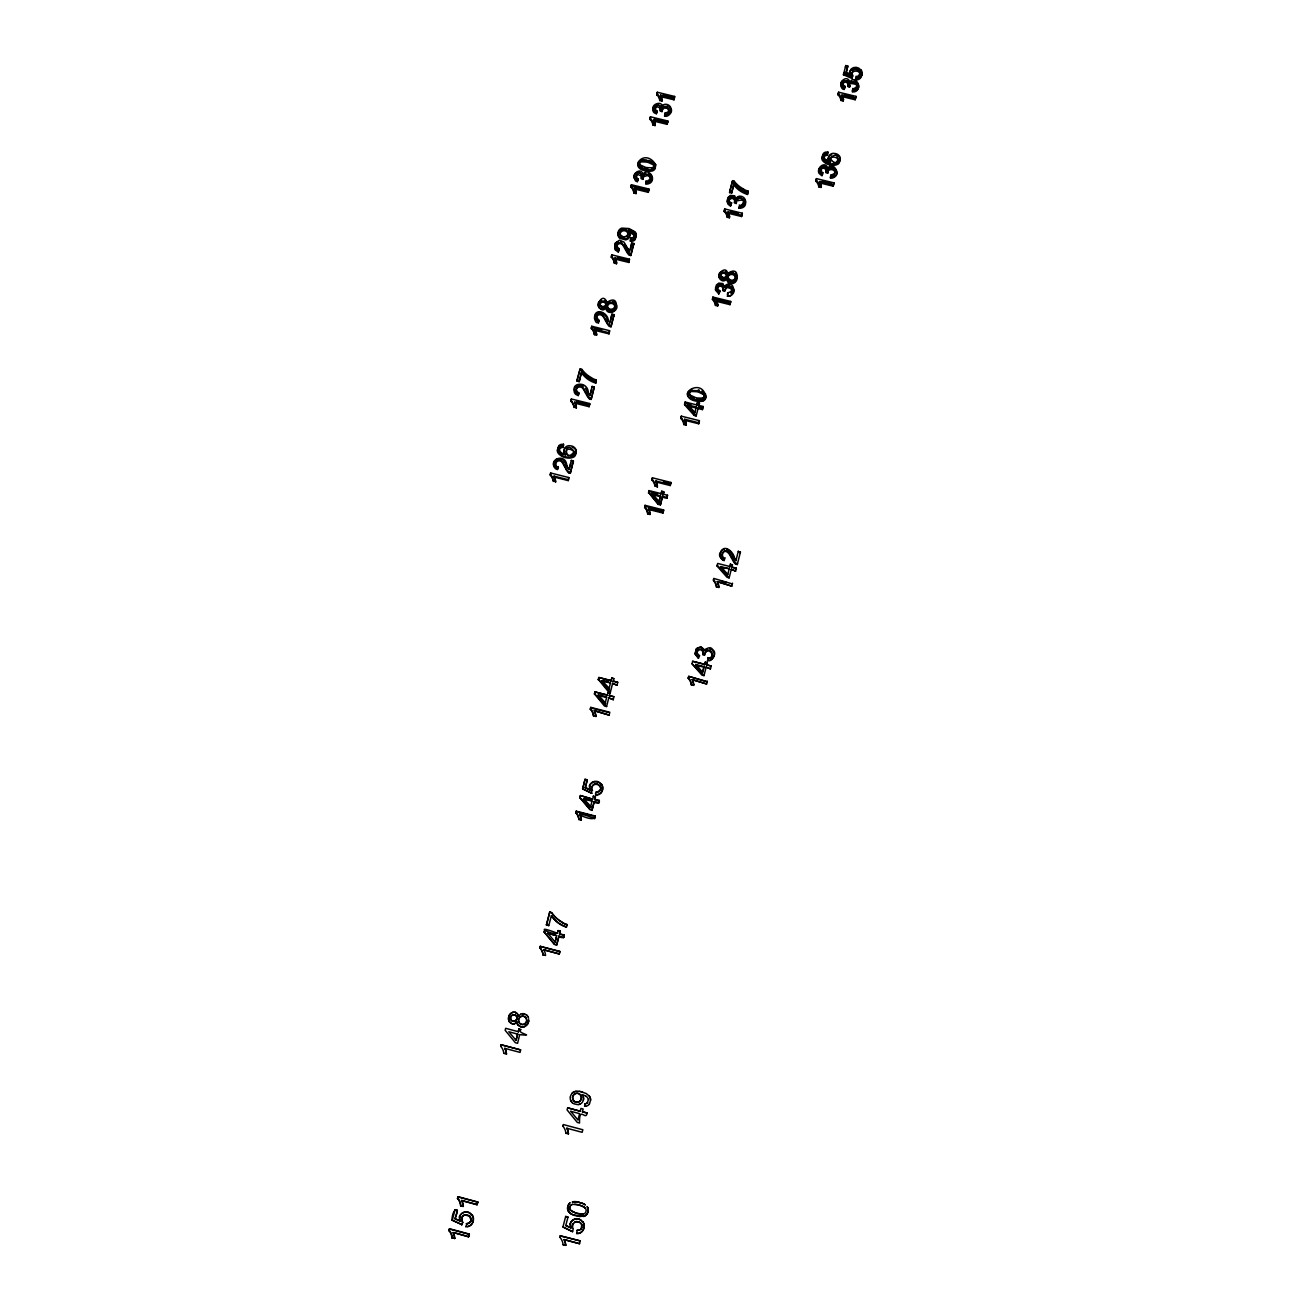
<?xml version="1.0" encoding="UTF-8"?>
<svg xmlns="http://www.w3.org/2000/svg" width="1311" height="1311" viewBox="0 0 1311 1311"><rect width="100%" height="100%" fill="white"/><g stroke="black" fill="none" stroke-linecap="round" stroke-linejoin="round"><path stroke-width="1.5" d="M610.598 320.195L611.958 314.132L614.056 314.656L610.992 326.816A4.015 3.769 1 0 1 609.615 326.259M724.59 291.353L724.77 290.157L722.918 289.469L722.754 290.649L724.59 291.353L725.688 287.191L729.391 286.322L732.046 289.043L730.932 293.271M724.77 290.157L727.261 287.42L731.063 288.666L731.735 291.288L727.654 292.976L728.179 294.172M617.088 685.227L612.581 683.441L617.088 685.227L617.71 682.31L613.187 681.163L617.71 682.31M608.746 697.878L613.269 699.632L608.746 697.878L606.6 706.547L604.469 706.006L594.473 693.765L594.965 691.913L607.222 695.043L594.965 691.913M628.87 262.446L628.887 261.217L615.088 257.825L615.088 259.07L628.87 262.446L629.46 259.201L611.745 254.858L611.385 257.382L611.745 254.858M704.564 655.205C706.449 644.143 718.412 657.532 707.842 658.401C711.512 659.154 713.79 654.32 711.496 651.698C706.301 646.143 705.105 656.123 702.647 654.582L704.712 654.664M613.843 678.656L611.729 678.115L613.843 678.656L613.187 681.786M613.876 696.747L609.353 695.584L613.876 696.747L613.269 699.632M616.58 262.511L616.563 263.74L614.482 263.216L614.482 261.987L616.58 262.511A13.897 12.963 0.7 0 0 615.088 257.825M628.149 249.139L623.889 242.06L619.513 240.192L615.121 243.158L615.088 249.745L618.317 252.073L619.136 248.811L616.35 245.78L617.858 242.814L620.709 242.502L623.331 244.747A35.544 33.152 0.2 0 1 625.429 248.516M588.164 1210.299L588.18 1209.332M618.317 252.073L619.136 248.811M643.16 177.935C643.586 169.693 655.369 177.395 648.617 181.754C642.636 182.278 650.059 180.852 650.272 178.132C648.404 172.626 643.521 178.034 641.341 177.362L641.292 178.706L643.111 179.378L643.16 178.05L643.111 179.378M628.706 230.572L628.69 231.85M629.493 252.236L631.755 242.961L633.819 243.469L630.788 255.53A3.982 3.704 2.1 0 1 629.427 254.989M631.394 184.753L631.001 187.358L631.394 184.753L648.929 189.03L648.322 192.34L634.671 188.997L634.704 187.67L648.388 191.013L648.322 192.34M632.41 231.031L635.212 233.227A5.588 5.195 2 0 1 636.261 236.422L635.016 239.766A4.457 4.146 2.1 0 1 632.836 241.126L630.411 241.273L630.788 238.045L633.459 237.406L634.163 235.243L629.149 231.949M630.788 255.53L633.819 243.469M630.411 241.273L630.788 238.045M630.378 249.024L631.755 242.961M637.769 172.397C630.05 173.216 637.375 187.588 637.621 178.378C632.754 176.133 639.162 169.955 641.374 174.609A4.638 4.277 2.3 0 1 641.456 177.051M637.359 181.918L638.326 178.706M528.694 1019.761L528.694 1021.236M642.931 175.461C642.488 164.58 627.15 176.624 637.392 180.59M642.98 174.117C648.076 167.267 656.565 178.329 650.289 182.999C645.225 185.72 645.356 182.721 650.338 181.655C653.583 179.41 651.977 174.33 648.339 173.593M650.436 116.777L650.027 119.448L650.436 116.777L667.823 121.005L667.217 124.348L653.665 121.071L653.73 119.662L667.283 122.939L667.217 124.348M461.783 1218.951L462.603 1222.54L461.783 1219.836M508.422 1018.254L508.865 1020.564M655.139 125.577L655.205 124.168L653.157 123.676L653.091 125.086L655.139 125.577A13.634 12.487 2.5 0 0 653.665 121.071M653.501 107.355C650.272 114.368 661.055 115.761 654.959 108.698C653.91 105.47 659.089 103.766 660.302 106.814M657.303 92.262L656.893 94.949L657.303 92.262L674.657 96.457L674.018 99.816L660.515 96.555L660.597 95.113L674.116 98.391L674.018 99.816M656.303 114.106L657.286 110.829M662.465 106.896C662.022 98.751 645.881 106.404 656.369 112.68M662.071 99.603L661.989 101.045L659.941 100.537L660.023 99.112L662.071 99.603A13.602 12.438 2.7 0 0 660.58 95.113M666.857 114.155L669.184 111.533L667.414 108.305L664.185 107.994L662.137 110.255L660.285 109.518L660.203 110.943L662.006 111.615C660.318 101.373 676.165 110.222 665.578 112.893C661.891 120.383 674.051 114.123 671.068 108.584C670.56 104.454 664.071 102.438 661.908 106.338M567.63 1207.71L567.696 1209.66M664.562 116.318L664.906 112.893M609.648 322.342A8.898 8.358 1.3 0 1 608.32 320.425C607.829 312.051 594.145 306.905 594.506 318.311C596.325 326.455 600.356 321.834 596.685 316.77C597.783 313.542 602.273 314.394 603.47 317.115A35.823 33.709 -1.1 0 1 605.584 320.949M647.667 513.945A11.783 11.34 2.6 0 0 644.717 507.537L645.045 505.325L663.628 509.995L662.973 513.06L648.503 509.422L648.568 508.537L663.055 512.175L662.973 513.06M644.619 507.619L645.045 505.325M572.383 1226.146L572.841 1224.163M662.448 497.213L666.873 498.327L666.955 497.426L662.53 496.312L660.416 504.899L658.335 504.374L648.584 492.379L649.06 490.609L661.023 493.608L660.957 494.526M648.535 493.297L649.06 490.609M655.008 486.414A11.75 11.258 3.1 0 0 652.059 480.055L652.403 477.81L670.921 482.464L670.265 485.545L655.844 481.94L655.91 481.006L670.347 484.628L670.265 485.545M650.141 513.584L650.076 514.469L647.88 513.912L647.945 513.043L650.141 513.584A14.568 14.028 2.5 0 0 648.552 508.537M652.403 477.81L651.96 480.137M652.059 494.608L652.124 493.69L660.449 495.787L660.383 496.689L652.059 494.608L658.909 502.228L659.892 498.541M580.789 1091.653L586.328 1093.587L589.442 1096.258A6.391 6.194 -83.4 0 1 590.573 1100.191L589.426 1103.911M657.417 486.955L655.287 485.48L657.417 486.955A14.503 13.913 3.1 0 0 656.172 482.595M658.335 504.374L648.584 492.379M658.909 502.228L660.449 495.787M660.416 504.899L662.53 496.312M661.662 491.215L663.661 492.657L663.022 495.034L663.743 491.74L661.662 491.215L661.023 493.608M663.661 492.657L663.743 491.74M588.197 1210.364L587.82 1212.298M663.104 494.132L667.528 495.247L666.873 498.327M461.8 1218.804L461.521 1219.902M683.834 424.617A11.455 10.914 4.9 0 0 680.95 418.455L681.31 416.161L699.402 420.667L699.271 421.683M681.31 416.161L680.851 418.537M855.477 81.757C860.95 83.757 858.689 92.802 852.887 91.852C850.036 88.443 861.409 87.296 855.641 82.56C838.663 85.182 863.343 80.659 855.444 89.295M852.347 91.786L852.904 88.345M684.588 404.755L684.703 403.722L696.19 415.931L694.174 415.423L684.588 404.755L685.161 402.018L696.796 404.919L696.682 405.951L697.403 402.608L699.435 403.116L699.304 404.149L697.288 403.657L697.403 402.608M828.06 168.496C830.191 165.874 836.516 167.759 836.729 171.921C838.827 177.673 825.979 181.164 832.206 174.642C841.433 171.02 825.93 163.564 827.7 173.281L825.864 172.61L826.192 171.266L828.011 171.938M830.371 178.05L830.895 174.674M685.161 402.018L685.047 403.051L690.864 404.493M698.714 423.781L698.845 422.765L684.752 419.258L684.637 420.274L698.714 423.781L699.402 420.667M688.029 406.017L688.144 404.984L696.256 407L696.125 408.032L688.029 406.017L694.715 413.358L696.256 407M686.308 424.125L686.194 425.125L684.047 424.6L684.162 423.584L686.308 424.125A14.175 13.487 4.9 0 0 684.752 419.258M703.368 648.798C703.941 652.436 709.546 644.045 712.889 649.83C718.969 654.14 707.661 666.267 707.743 657.729M733.537 288.862C736.684 293.549 725.688 300.563 727.654 292.976M745.303 201.861C747.631 209.875 732.128 209.727 742.124 204.5C745.697 202.533 742.485 197.109 738.912 198.387C727.949 205.827 750.662 193.684 741.338 206.056M570.4 1096.93L570.236 1098.241A5.965 5.785 -82.4 0 0 570.58 1100.093A6.588 6.391 -82.5 0 0 571.481 1101.814A6.26 6.08 -82.5 0 0 572.35 1102.764L573.497 1103.518M572.497 1225.474L572.514 1225.244M528.661 1020.433L528.53 1021.957M694.174 415.423L694.289 414.407M702.45 409.606L702.581 408.573L698.271 407.508L698.14 408.54L702.45 409.606L703.138 406.492L698.829 405.41L699.435 403.116M698.697 406.443L698.829 405.41M715.38 305.463A11.291 10.57 5.9 0 0 712.496 299.482L712.905 297.073L730.719 301.448L730.014 304.66L716.15 301.251L716.298 300.072L730.178 303.48L730.014 304.66M712.414 299.547L712.905 297.073M724.721 208.941L724.213 211.513L724.721 208.941L742.337 213.251L742.141 214.529M508.619 1018.057L508.783 1016.386M645.684 184.163L645.995 180.787M567.581 1207.644L568.335 1205.006L567.729 1206.825M584.018 1227.227L584.132 1226.588A6.735 6.44 -84.4 0 0 582.887 1221.77M731.653 193.061L733.947 183.851L731.653 193.061L729.588 192.57L729.768 191.242L732.554 180.82L734.226 181.229A28.055 25.827 7.1 0 0 743.665 189.095M461.538 1219.017L461.898 1218.198M727.9 213.169L728.08 211.89L741.813 215.233L741.616 216.528L727.9 213.169A13.782 12.766 5.8 0 1 729.375 217.79L727.359 217.282L727.523 215.987L729.621 216.495L729.44 217.79M729.588 192.57L732.554 180.82M703.138 406.492L702.991 407.524L700.123 406.803M717.805 284.716L715.331 289.731L718.789 293.959L719.87 290.845L717.609 288.994L717.805 286.257L720.378 284.946L722.918 286.634A4.703 4.392 6.4 0 1 723.016 289.141M730.506 206.056L731.587 202.861L730.506 206.056L728.097 204.336L727.081 201.697L727.851 197.699L730.243 195.405L734.652 195.781L736.028 199.567L739.912 197.42L744.451 199.846M734.144 183.737A25.351 23.336 7.1 0 0 747.68 193.11L747.45 194.52L748.188 191.16L747.991 192.488A23.319 21.468 7.1 0 1 743.37 190.57A28.023 25.794 7.1 0 1 734.013 182.59L734.226 181.229M717.854 304.791L717.691 305.955L715.577 305.447L715.74 304.267L717.854 304.791A13.946 13.077 5.8 0 0 716.298 300.072M718.789 293.959L719.87 290.845M733.062 287.846L728.506 285.142L724.377 287.322L722.967 283.602L718.805 283.11L716.429 284.995L715.478 288.092L716.363 290.829L718.936 292.779M736.241 203.5L736.438 202.189L734.602 201.517L734.422 202.812L736.241 203.5L736.438 202.189M734.865 273.262C739.551 276.031 736.684 284.225 731.309 283.537C725.868 284.602 727.9 275.818 724.524 279.522C710.955 279.669 726.687 261.839 727.752 274.507M738.88 208.302C741.026 206.974 747.942 204.549 745.074 199.272C743.681 195.913 738.077 194.733 736.208 198.256M739.306 204.958L740.01 206.253M727.244 296.253C737.601 296.302 734.176 277.67 724.541 286.126M587.164 1103.174L588.426 1099.519M851.921 78.431L852.281 76.956L843.792 73.318L843.448 74.776L851.921 78.431C852.904 75.464 850.478 67.828 857.05 69.647C865.621 73.137 855.116 76.267 855.477 79.643L855.837 78.185M567.745 1206.907L567.548 1208.676M825.52 161.138A12.176 11.16 9.8 0 0 829.634 162.613L829.289 160.565A4.818 4.408 10 0 1 828.618 159.188A5.293 4.851 10 0 1 828.601 156.894L828.945 155.976A4.818 4.425 10 0 1 829.781 154.829L831.043 153.944A5.375 4.933 10 0 1 833.108 153.338L835.468 153.551A6.932 6.358 10 0 1 838.663 155.19L839.171 155.73A5.211 4.785 10 0 1 840.285 159.286L839.45 161.646A5.408 4.949 10 0 1 838.237 162.892C833.288 165.465 825.93 163.4 822.685 158.975A5.228 4.802 9.7 0 1 822.21 157.304L823.357 153.518A4.523 4.162 9.7 0 1 825.504 152.158L827.88 152.01L827.241 155.37L827.552 154.01A4.375 4.015 9.7 0 0 825.504 154.256A3.081 2.819 9.7 0 0 824.226 157.713M578.512 1230.292L577.168 1230.292L576.709 1233.012M861.638 75.464L861.737 74.825A5.605 5.097 9.9 0 0 860.54 71.171M600.356 786.551C602.994 791.647 594.112 791.582 595.62 794.269M467.142 1223.507L465.946 1226.195M584.067 1226.998L583.952 1227.653A6.948 6.653 -84.4 0 1 576.611 1233.618M691.29 684.899A11.815 11.602 11.2 0 0 688.291 678.344L688.308 677.787M688.685 676.345L707.186 681.736L688.685 676.345L688.193 678.426M692.044 663.776L704.007 675.624L701.926 675.099L692.044 663.776L692.634 661.285L704.646 664.349L692.634 661.285M561.01 447.641A4.539 4.343 -2.8 0 1 563.14 447.428L563.484 444.249L561.01 444.413A4.703 4.49 -2.8 0 0 558.732 445.871L557.388 449.968A5.441 5.195 -2.8 0 0 557.814 451.771C561.01 456.539 568.794 458.735 573.907 455.966A5.621 5.359 -2.2 0 0 575.201 454.606L576.168 452.049A5.424 5.178 -2.2 0 0 575.136 448.215L574.595 447.641A7.211 6.883 -2.3 0 0 571.334 445.887L568.876 445.674A5.588 5.326 -2.3 0 0 566.696 446.314L565.369 447.264A5.015 4.785 -2.3 0 0 564.451 448.509L564.074 449.509A5.49 5.244 -2.3 0 0 564.009 451.967A4.998 4.769 -2.3 0 0 564.648 453.475L565.369 455.261M563.14 447.362L563.484 444.249M471.026 1220.492L469.748 1216.346L465.176 1214.887M471.305 1220.033L470.928 1220.902M473.074 1220.82L473.205 1219.984A6.768 6.457 -76.5 0 0 472.026 1215.166A7.26 6.916 -76.4 0 0 459.505 1216.919M706.613 683.965L692.224 679.639L706.613 683.965L707.334 681.097M704.073 666.578L702.483 672.904L695.715 664.448L704.073 666.578L702.958 671.019M713.397 579.839L713.774 578.413L732.341 583.936M696.813 648.617L694.961 654.091L698.484 658.204L695.141 653.648L696.223 648.732L701.074 646.749L704.499 650.256M717.068 566.057L717.232 565.254L729.145 577.856L727.048 577.332L717.068 566.057L717.691 563.451L729.785 566.499L729.604 567.302L730.391 564.058L732.308 565.402L730.391 564.058M702.893 653.55A4.916 4.802 12.1 0 0 702.811 650.797L700.598 649.043L697.993 649.732L697.059 652.829L699.468 656.09L698.107 655.32M693.83 684.801L691.503 684.883L693.83 684.801A14.618 14.339 11.1 0 0 692.224 679.639M580.232 1240.911L560.321 1235.847L580.232 1240.911L579.544 1243.713L564.058 1239.567L579.544 1243.713M731.784 586.148L717.346 581.674L731.784 586.148L732.538 583.149M720.64 567.384L720.804 566.581L729.211 568.712L720.64 567.384L726.441 573.857M654.845 108.928L657.221 106.65L660.236 108.239A4.588 4.195 3 0 1 660.318 110.648M508.602 1017.025L508.602 1019.221M570.334 1096.946L570.695 1095.783A6.702 6.489 -82.5 0 1 572.432 1092.964M738.29 551.308L740.289 552.685L738.29 551.308L735.864 560.928L736.045 560.125A9.308 8.98 12.7 0 1 734.602 558.093C733.521 551.833 724.18 543.196 720.444 552.455C716.478 556.585 726.851 563.435 722.066 558.83C718.477 556.257 720.132 549.915 724.409 549.227M731.522 558.24A37.462 36.266 9.1 0 0 729.293 554.094C723.426 546.523 720.165 556.929 724.278 558.371M718.969 586.82L716.593 587.033L718.969 586.82A14.7 14.257 10.2 0 0 717.33 581.691M705.121 662.563L707.35 662.432L705.121 662.563L704.499 665.005M707.334 660.695C711.644 660.842 717.215 654.73 712.529 650.289M710.447 668.889L706.154 667.102L710.447 668.889L711.168 666.004L706.727 664.874L711.168 666.004M816.442 178.624L815.819 181.229L816.442 178.624L834.025 182.901L833.698 184.228M727.589 575.152L729.211 568.712M859.836 75.366C860.852 68.27 847.742 70.876 852.642 76.693M840.941 100.488A10.996 10.013 9.3 0 0 838.057 94.818L838.614 92.196L856.001 96.391L855.657 97.833M618.186 233.112L617.973 234.718A5.211 4.834 1.7 0 0 618.284 236.226A5.752 5.359 1.7 0 0 619.12 237.619A5.473 5.08 1.7 0 0 619.906 238.405L625.675 239.847A5.31 4.949 1.8 0 0 627.248 239.307A5.686 5.277 1.8 0 0 628.133 238.749A4.916 4.572 1.8 0 0 629.411 237.225L629.772 236.275A5.015 4.654 1.8 0 0 629.772 233.866M845.775 65.55L845.448 67.025L847.463 67.517L847.807 66.042L845.775 65.55L843.448 74.776M819.506 182.868L819.817 181.541L833.517 184.867L833.19 186.195L819.506 182.868A13.733 12.651 9.3 0 1 821.03 187.457L819.014 186.949L819.309 185.621L821.391 186.129L821.096 187.44M735.586 571.17L731.309 569.236L735.586 571.17L736.34 568.155L731.882 567.024L736.159 568.958L736.34 568.155M834.812 173.707C836.057 168.218 826.471 168.382 827.7 173.281M827.159 168.529C824.537 163.039 815.95 168.316 819.096 173.363C824.832 179.246 821.21 171.331 820.997 168.398C821.882 166.284 825.34 166.448 826.159 168.513A4.638 4.261 9.7 0 1 826.291 170.954M827.88 152.01L827.569 153.387L825.193 153.518A4.523 4.146 9.7 0 0 823.062 154.878L822.8 155.206M848.823 75.038L845.874 73.744L847.807 66.042M822.013 175.805L823.21 172.593M841.629 96.49L841.957 95.064L855.526 98.325L855.165 99.751L841.629 96.49A13.569 12.373 9.2 0 1 843.137 100.98L841.154 100.472L841.482 99.046L843.547 99.538L843.202 100.963M843.661 80.479C836.647 82.38 844.595 95.31 844.448 85.903C839.761 83.56 846.087 77.873 848.184 82.314A4.572 4.162 9.5 0 1 848.332 84.707M844.087 89.59L845.3 86.313M827.421 169.381C832.272 157.894 843.858 177.952 830.682 176.706M850.298 75.694L850.642 74.219A5.916 5.359 9.8 0 1 850.233 71.204M587.934 1211.938L588.065 1208.595M849.413 83.298C854.002 71.777 865.834 91.524 852.691 90.344M662.137 110.255L662.006 111.615M849.692 87.116C850.102 81.741 850.478 89.328 847.889 86.46L848.233 85.002L850.036 85.674M735.832 563.959A4.195 4.064 12.5 0 0 737.274 564.549L737.47 563.746A4.212 4.064 12.5 0 1 736.028 563.14M856.165 76.12L855.804 77.578L856.788 77.611M577.168 1230.292L579.118 1230.193M528.48 1021.482L528.317 1022.662M687.62 393.071C686.571 400.478 697.419 402.182 702.712 401.15M461.652 1218.427L462.078 1217.575M704.646 664.349L705.269 661.891M560.403 1235.601L559.994 1237.24M573.235 1228.735L572.596 1231.685L562.96 1226.965L565.664 1216.461L567.974 1217.083L565.795 1225.556L570.891 1227.85A7.096 6.784 -84.4 0 1 570.547 1223.868M704.007 675.624L706.154 667.102M706.58 665.546L707.35 662.432M729.145 577.856L731.309 569.236M731.685 567.827L732.505 564.599M833.19 186.195L834.025 182.901M855.165 99.751L856.001 96.391M737.274 564.549L740.486 551.865M837.975 94.884L838.614 92.196M570.777 1111.351L577.954 1120.004L579.626 1113.645L570.842 1111.318M587.115 1112.99C585.788 1121.479 579.134 1105.107 579.528 1123.035L577.332 1122.445L567.057 1109.876L567.647 1107.828L580.216 1111.22L580.953 1108.45L583.149 1109.04L582.412 1111.794L587.115 1112.99L582.412 1111.794M845.874 73.744L847.463 67.517M562.845 1126.149L563.255 1124.543L582.838 1129.754L582.15 1132.311L566.86 1128.247A15.961 15.421 -81 0 1 568.4 1133.999L566.237 1133.294M553.848 462.734C551.882 465.7 557.077 472.402 558.355 467.535C551.8 465.044 558.535 455.179 562.616 462.291A36.561 34.987 -5.5 0 1 564.762 466.274M637.785 163.187C636.507 170.381 647.29 171.938 652.337 170.987A4.982 4.588 2.9 0 0 655.32 168.234L655.271 164.514L652.157 161.695M594.538 818.343C559.535 805.823 596.112 825.307 595.161 816.032L576.234 811.132L575.89 813.066L576.234 811.132M598.668 802.725C587.394 798.563 600.602 807.215 599.274 800.415L594.768 799.251L595.423 796.727L593.309 796.187L592.67 799.169L580.445 795.564L592.67 799.169M730.178 303.48L730.719 301.448M559.174 953.834L543.95 949.852L559.273 954.047L559.83 951.409L540.279 946.296L539.985 948.082L540.279 946.296M563.501 937.431C551.898 932.924 565.647 941.724 564.14 935.022L559.486 933.809L560.19 931.138L557.994 930.581C559.092 940.348 527.038 921.584 557.306 933.235M566.909 924.501L566.336 927.238L566.909 924.501A26.204 25.958 -67.7 0 1 561.813 922.207M594.571 818.769L595.161 816.032M598.685 803.184L599.274 800.415M559.273 954.047L559.83 951.409M563.583 937.676L564.14 935.022M585.28 787.255L590.097 790.041L585.329 787.731L587.262 779.799L585.067 779.242L582.641 789.009L591.802 793.302C589.983 787.649 594.571 778.685 600.274 786.829M609.353 696.207L610.025 693.077L607.894 692.536L607.222 695.649M598.832 677.492L611.057 680.622L598.832 677.492L598.324 679.344L608.32 691.569L610.434 692.11L612.581 683.441M518.337 1031.708L505.669 1028.316L505.145 1030.299L515.403 1042.737L517.583 1043.31L519.713 1034.625C537.1 1036.345 515.174 1033.134 521.057 1029.512L518.894 1028.938L518.337 1031.708L518.894 1028.938M561.911 922.026A31.464 31.185 -67.1 0 1 551.554 912.538L549.735 912.03L546.474 924.992L548.752 925.582L551.308 915.979M585.329 787.731L587.262 779.799M453.278 1232.487L468.469 1236.879L469.371 1234.077L449.591 1228.768L448.886 1230.636L449.591 1228.768M461.587 1200.614L461.849 1200.434A16.256 15.503 -74.9 0 1 463.324 1206.267L463.16 1206.448A16.273 15.535 -74.9 0 0 461.587 1200.614L476.991 1204.743L477.876 1202.023L458.162 1196.73L457.473 1198.549L458.162 1196.73M468.469 1236.879L469.371 1234.077M476.991 1204.743L477.876 1202.023M609.173 715.118L594.342 710.726L609.173 715.118L609.779 712.234L590.753 707.366L590.392 709.431L590.753 707.366M663.055 512.175L663.628 509.995M666.955 497.426L667.528 495.247M670.347 484.628L670.921 482.464M504.817 1048.341L504.997 1048.407A15.699 15.24 -71.9 0 1 506.488 1054.044L506.374 1053.995A15.716 15.257 -71.8 0 0 504.817 1048.341L520.106 1052.405L520.614 1049.898L501.179 1044.769L500.769 1046.342A12.733 12.356 -71.8 0 1 503.85 1053.405M741.616 216.528L742.337 213.251M556.667 935.644L547.9 933.35L556.667 935.644L555.127 942.052L556.339 937.431M590.507 807.33L592.031 801.021C567.499 789.697 606.37 821.571 583.542 798.825M580.445 795.564L580.003 797.907L589.917 809.608L592.031 810.149L594.145 801.562M544.704 929.941L544.294 932.17L554.487 944.428L556.683 945.002L558.847 936.218M592.031 810.149L594.178 802.021M599.291 800.874L594.784 799.71L595.423 796.727M696.19 415.931L698.271 407.508M556.683 945.002L558.928 936.464M560.19 931.138L559.486 933.809M594.506 694.388L594.997 692.519M598.357 679.983L598.848 678.131M454.933 1218.722L460.177 1221.033L454.933 1218.722C461.144 1204.76 451.885 1208.283 452.066 1220.131L461.914 1224.621L452.066 1220.131M500.949 1046.407L501.179 1044.769M455.196 1218.509L457.392 1210.266M544.294 932.17L544.819 930.187M580.003 797.907L580.494 796.023M605.076 703.761L606.616 697.321C581.92 686.21 621.021 717.871 598.078 695.141M608.91 689.324L610.451 682.884C585.788 671.822 624.823 703.384 601.946 680.72M611.057 681.245L611.729 678.115M546.474 924.992L549.735 912.03M582.641 789.009L585.067 779.242M516.042 1040.344L517.681 1034.133L516.042 1040.344L508.832 1031.757L517.681 1034.133M452.344 1219.902L455.081 1209.66M572.596 1231.685L562.96 1226.965M581.166 1229.046L581.773 1224.687M568.99 469.813L571.285 460.39L573.415 460.915L570.301 473.304A4.097 3.917 -2.4 0 1 568.908 472.73M611.958 314.132L609.681 323.456M569.466 468.125L570.875 463.045M591.703 389.17L589.819 395.938L592.146 386.417L594.293 386.942L591.146 399.413A4.113 3.9 -0.4 0 1 589.753 398.839M568.204 479.679L554.045 476.122L554.127 477.057L568.269 480.613L568.81 477.548L550.636 472.976L550.341 475.287A11.57 11.078 -4.8 0 1 553.258 481.465M570.301 473.304L573.415 460.915M609.025 332.732L595.112 329.29L595.128 330.421L609.025 333.863L609.599 330.683L591.736 326.259L591.392 328.717L591.736 326.259M610.992 326.816L614.056 314.656M628.887 261.217L629.46 259.201M648.388 191.013L648.929 189.03M667.283 122.939L667.823 121.005M674.116 98.391L674.657 96.457M568.269 480.613L568.81 477.548M589.098 405.673L574.808 402.116L574.874 403.149L589.131 406.705L589.688 403.542L571.367 398.986L571.039 401.395A11.652 11.062 -2.3 0 1 574.005 407.557M591.146 399.413L594.293 386.942M596.243 379.944L595.653 383.189L596.243 379.944A24.352 22.992 0.5 0 1 591.458 377.912M609.025 333.863L609.599 330.683M589.131 406.705L589.688 403.542M579.2 381.665L581.51 372.177L579.2 381.665L577.053 381.14L576.987 380.059L580.117 368.932L581.855 369.358A29.268 27.613 0.6 0 0 591.54 377.748M550.341 475.287L550.636 472.976M571.039 401.395L571.367 398.986M577.053 381.14L580.117 368.932M508.865 1016.812L509.242 1015.222M461.685 1218.263L462.259 1217.132M471.206 1220.492L469.043 1223.261M565.762 1245.188L563.337 1244.827L565.762 1245.188A16.338 15.585 -82.7 0 0 564.336 1239.764M594.784 316.623C596.964 309.052 606.223 313.46 607.173 319.392M582.035 1094.603L582.002 1094.603A5.949 5.768 -82.6 0 1 583.329 1097.11A5.719 5.555 -82.7 0 1 583.379 1100.06L582.92 1101.24A5.621 5.457 -82.7 0 1 581.494 1103.125A6.506 6.309 -82.6 0 1 580.494 1103.829A6.08 5.899 -82.6 0 1 578.757 1104.501M828.29 158.254L828.634 157.336A4.818 4.408 10 0 1 829.47 156.189L830.715 155.304A5.277 4.834 10 0 1 831.715 154.845M572.612 1224.851L573.022 1223.737M581.445 1228.587L581.855 1227.506M557.863 448.493L557.47 450.935A5.424 5.178 -2.8 0 0 557.896 452.737C561.075 457.506 568.859 459.686 573.956 456.916A5.605 5.359 -2.2 0 0 575.25 455.572L576.217 453.016A5.408 5.162 -2.2 0 0 575.201 449.181L574.66 448.624A7.194 6.866 -2.3 0 0 572.219 447.117M587.869 1212.085L587.705 1212.642A5.899 5.654 -84.6 0 1 584.329 1216.264M528.284 1022.219L527.759 1023.924M564.304 449.968L564.14 450.476A5.49 5.228 -2.3 0 0 564.091 452.934A4.998 4.769 -2.4 0 0 564.402 453.852M565.795 1225.556L570.891 1227.85M567.974 1217.083L565.664 1216.461M581.74 1227.866L581.92 1225.113M687.767 392.579L691.618 389.367M724.065 560.78L725.065 557.765M471.091 1220.869L469.649 1222.852M574.857 387.974C571.154 395.742 583.329 398.02 576.25 390.104C576.381 386.008 582.1 385.926 583.461 389.367A36.774 34.905 -3 0 1 585.624 393.333M554.045 462.144L556.634 459.03M578.249 395.775L579.036 392.595M557.503 469.666L558.273 466.585M598.406 323.293L599.209 320.097M461.669 1224.851L462.849 1222.327M852.281 76.956L853.002 75.219M461.914 1217.558L462.717 1216.346M698.484 658.204L699.599 655.418M527.923 1023.219L527.219 1024.743M572.858 1224.179L575.611 1221.573M568.269 1205.202L569.367 1203.482M822.571 155.583L821.899 158.664A5.228 4.785 9.7 0 0 822.374 160.335C825.619 164.76 832.96 166.808 837.909 164.252A5.391 4.949 10 0 0 839.106 163.006L839.958 160.647A5.211 4.769 10 0 0 839.45 157.959M509.405 1015.337L509.684 1014.468M462.111 1217.132L463.291 1215.707M575.103 387.45L577.807 384.942L581.379 384.811M704.351 650.944L707.284 648.617M509.537 1015.075L509.848 1014.239M834.484 174.51L833.091 175.707M558.273 447.608L558.797 446.854A4.703 4.49 -2.8 0 1 560.649 445.527M643.029 175.297L645.733 173.413M527.448 1024.104L524.056 1026.775M518.353 1016.222L518.14 1015.107M653.828 106.797L657.598 104.618L661.383 106.552M638.359 161.908L641.472 159.893L646.847 160.008M633.852 238.209L633.95 233.522L629.182 230.687M727.933 273.294C743.861 262.692 735.455 294.746 726.704 277.916M568.728 1204.383L569.482 1203.351M589.458 1103.878L589.131 1104.321A5.113 4.965 -83.5 0 1 586.689 1106.025L585.148 1106.287M607.206 302.284C622.954 291.583 615.039 323.588 605.911 307.135C590.786 315.115 602.454 287.355 607.222 303.447M517.157 1023.219L516.878 1021.761L517.403 1024.038M726.523 279.128C721.755 285.126 714.724 274.278 721.656 271.508M518.763 1015.943L520.533 1014.337M605.911 306.938C603.453 315.23 592.9 303.611 601.143 300.416M859.262 76.497L858.099 77.333M581.052 1229.177L579.429 1230.324M510.012 1014.353L511.192 1013.206M470.272 1222.213L467.552 1223.704M587.721 1102.649L586.804 1103.403M462.603 1216.395L464.373 1214.986M607.599 302.956L608.91 301.858M728.244 273.868L729.571 272.852M837.205 162.367C842.088 156.632 826.454 154.288 830.764 161.892M454.835 1238.354L452.229 1237.977L454.835 1238.354A16.371 15.568 -75.3 0 0 453.475 1232.946M850.151 82.314L854.215 81.348M526.58 1025.448L524.482 1026.775M569.744 1203.105L570.301 1202.679M566.86 1128.247L566.942 1128.181A15.945 15.388 -81 0 1 568.482 1133.917M662.71 106.65L667.971 106.207M514.436 1023.694L516.026 1023.006M515.895 1023.121L514.584 1023.645M580.216 1111.22L567.647 1107.828M697.206 648.289L699.5 647.388M574.365 1222.344L576.725 1221.442L579.609 1222.458M463.553 1215.51L465.192 1214.723M511.274 1012.928L512.634 1012.485M566.778 447.297L565.451 448.247A4.998 4.769 -2.3 0 0 564.795 449.034M511.503 1012.78L513.617 1012.272M585.017 1103.813L586.836 1103.387M520.762 1014.026L522.696 1013.731M618.071 241.699C613.597 242.994 613.401 249.991 618.317 250.827M464.323 1215.117L465.864 1214.641M572.448 1204.301L572.137 1204.58A3.704 3.54 -83.9 0 0 570.318 1210.414M584.362 1216.018L579.38 1216.608M584.313 1216.231L583.493 1216.493M702.155 398.183L697.075 397.954A34.823 32.873 6.4 0 1 695.469 397.561L690.225 395.119M702.024 399.232L696.944 398.986M651.747 167.824L646.815 167.595A33.824 31.054 3 0 1 645.258 167.218L640.178 164.907M632.541 239.143L630.755 239.29M835.664 163.203L833.173 163.236M513.978 1023.924L514.6 1023.793M468.388 1223.376L467.126 1223.737M575.513 1091.358L574.48 1091.67A6.489 6.293 -82.5 0 0 572.481 1092.948M583.379 1213.773L580.052 1214.052M512.716 1012.289L514.125 1012.239M572.268 1202.023L573.53 1201.613M719.116 284.176L721.673 284.241M575.463 1091.375L576.578 1091.194M572.661 1201.925L574.628 1201.548M575.758 1221.754L578.413 1221.95M523.63 1027.021L522.597 1027.021M583.1 1216.362L573.808 1215.002M578.135 1104.599L578.806 1104.468A6.08 5.899 -82.6 0 0 580.544 1103.813M561.534 445.265L563.566 445.232M570.94 455.933C581.56 452.426 562.927 443.659 566.483 454.245M730.964 272.409L733.373 272.606M854.035 89.754L852.56 89.787M572.956 1204.367L577.741 1204.825A40.903 39.035 -84 0 1 580.068 1205.448L582.871 1206.497M582.821 1213.904L577.987 1213.658A39.854 38.33 -84.6 0 1 576.217 1213.199L572.874 1211.725M831.879 175.985L830.584 176.018M573.677 1201.794L575.578 1201.581M585.738 1106.205L584.591 1106.271M513.486 1023.842L511.88 1023.612M467.568 1223.491L466.192 1223.687M522.548 1013.616L524.203 1013.878M574.792 1201.745L576.381 1201.663M522.761 1013.6L524.416 1013.927M577.119 1091.178L579.233 1091.342M584.853 1103.78L584.64 1106.238M522.45 1027.119L521.385 1026.939M577.545 1104.599L574.054 1103.846M639.129 172.265L642.832 175.018M466.323 1214.641L469.633 1215.821L471.288 1218.509M630.444 240.011L632.852 239.88A4.474 4.162 2.1 0 0 635.048 238.504L636.294 235.161A5.605 5.211 2 0 0 635.245 231.949L629.083 228.54L621.791 228.114A5.686 5.277 1.7 0 0 619.923 229.163A5.867 5.441 1.7 0 0 618.317 231.457L617.989 233.456A5.211 4.851 1.7 0 0 618.3 234.964A5.768 5.359 1.7 0 0 619.12 236.357A5.473 5.097 1.7 0 0 619.923 237.144L625.691 238.586A5.326 4.949 1.8 0 0 627.264 238.061A5.686 5.293 1.8 0 0 628.166 237.488A4.916 4.572 1.8 0 0 629.427 235.964L629.804 235.013A5.015 4.67 1.8 0 0 629.788 232.604A5.326 4.949 1.8 0 0 628.592 230.392M574.841 1204.137L577.79 1204.629A40.838 38.969 -84 0 1 580.117 1205.251M575.775 1201.794L576.676 1201.695M626.002 229.163L621.775 229.392A5.67 5.277 1.7 0 0 619.923 230.425A5.85 5.441 1.7 0 0 618.3 232.719M664.644 114.893C669.151 116.187 673.51 109.862 669.102 106.896M512.994 1023.924L512.142 1023.678M576.611 1201.892L577.577 1201.859M648.142 169.201L646.749 168.939A33.775 31.022 3 0 1 645.209 168.578L644.225 168.3M700.779 647.405L702.827 648.273M576.906 1201.941L578.905 1202.154M578.823 1216.313L576.906 1215.92M579.183 1091.342L580.019 1091.473M579.626 1213.757L578.036 1213.445A39.789 38.265 -84.6 0 1 576.283 1212.986M514.731 1012.19L515.584 1012.469M521.532 1027.037L517.861 1025.005M579.97 1091.473L580.839 1091.653M577.84 1202.105L581.199 1203.006M620.759 241.552L622.037 241.961M514.994 1012.239L517.992 1014.419M844.071 95.047L853.723 97.358M663.005 95.097L674.559 97.899M654.238 119.137L667.741 122.415M821.997 181.377L831.748 183.753M732.374 182.147L734.045 182.557M729.768 191.242L731.833 191.75M631.361 186.08L648.879 190.357M730.424 211.677L738.24 213.578M631.722 244.207L633.787 244.715M617.645 257.546L629.427 260.43M712.758 298.252L730.538 302.628M611.958 315.296L614.04 315.804M591.769 327.389L601.683 329.848M596.587 334.043L594.473 333.518L594.506 334.649L596.62 335.174L596.587 334.043A14.028 13.208 -0.6 0 0 595.096 329.29M580.167 370.013L581.904 370.439L581.855 369.358M576.987 380.059L579.151 380.6M576.906 401.395L589.721 404.575M576.332 407.049L574.152 406.508L576.381 408.082L576.332 407.049A14.405 13.667 -2.4 0 0 574.808 402.116M663.432 481.53L670.839 483.382M573.481 461.882L571.285 460.39M649.011 491.527L657.532 493.657M658.401 503.473L660.482 503.998M555.536 481.055L553.389 480.514L555.618 481.989L555.536 481.055A14.306 13.684 -4.8 0 0 554.045 476.122M644.996 506.21L663.546 510.88M721.099 581.101L726.72 582.51M698.239 389.826L699.369 390.137M695.584 665.103L703.925 667.233M601.946 681.359L610.451 682.884M598.324 679.344L610.434 692.11M598.111 695.764L606.616 697.321M594.473 693.765L606.6 706.547M590.786 707.956L607.878 712.332M595.915 716.035L593.67 715.462L595.915 716.035A14.945 14.716 -8.7 0 0 594.342 710.726M628.231 229.605L631.214 230.507M585.099 779.734L587.312 780.291M595.456 797.186L593.309 796.187M583.592 799.284L592.031 801.021M579.954 797.449L589.884 809.166L591.998 809.706M576.283 811.575L593.293 815.983M581.363 819.883L579.118 819.293L581.363 819.883A14.913 14.798 -35.4 0 0 579.79 814.524M549.85 912.309L551.685 912.784A31.415 31.136 -67.2 0 0 561.583 922.059M546.359 924.73L548.752 925.582M560.272 931.4L557.994 930.581M561.124 934.464L564.222 935.267M544.18 931.908L554.406 944.199L556.585 944.772M540.394 946.526L559.912 951.639M579.2 1202.433L580.822 1202.875M648.453 160.384L650.797 161.106M501.359 1044.834L520.614 1049.898M506.554 1054.044L504.26 1053.438M457.916 1196.91L477.663 1202.203M461.849 1200.434L477.204 1204.547M463.406 1206.251L460.816 1205.825L463.16 1206.448M454.819 1209.856L457.129 1210.479M449.329 1228.997L469.141 1234.323M455.212 1232.995L468.699 1236.634M619.12 250.057C612.057 248.025 620.431 239.405 623.315 245.993A35.495 33.103 0.2 0 1 625.413 249.762M599.225 321.244L597.16 320.097M582.723 1094.751L585.984 1096.209M579.085 393.644C571.743 391.596 579.724 380.878 583.411 388.302A36.839 34.955 -3 0 1 585.575 392.284M576.217 1215.756L575.365 1215.51M558.355 467.535L556.618 466.7M709.759 648.716L711.66 649.551M581.707 1091.866L582.625 1092.129M520.909 1026.906L517.992 1025.153M524.285 1013.813L526.334 1014.796M560.502 458.653L562.255 459.489M726.917 549.342L728.359 549.965M612.909 301.53L614.4 302.185M694.322 398.315L690.291 396.348M575.66 1213.019L570.76 1210.282M574.906 1215.592L573.464 1214.855M733.488 196.601C728.031 194.421 724.622 203.205 730.686 204.745M580.658 1205.415L583.903 1207.054M515.584 1012.387L517.337 1013.518M598.39 322.145L594.555 318.18M578.2 394.726C565.139 384.418 587.607 378.207 588.393 392.939A9.128 8.653 0 0 0 589.753 394.906M557.421 468.715C545.032 461.095 565.713 451.246 566.794 465.471M578.725 1221.819L580.396 1223.016M582.002 1203.072L584.198 1204.285M642.931 167.874L640.129 166.251M568.302 455.605L566.958 454.802M582.363 1203.219L584.722 1204.596M844.956 87.755C839.155 86.313 845.12 78.824 847.856 83.773A4.572 4.162 9.5 0 1 847.988 86.149M657.04 112.189L654.795 109.468M638.277 180.033L636.458 178.82M719.706 292.025C713.84 290.55 719.936 282.619 722.754 287.83A4.687 4.392 6.4 0 1 722.853 290.337M573.054 1214.936L571.858 1214.133M846.218 72.269L850.642 74.219M844.415 88.148C835.205 85.084 846.66 73.072 849.757 81.839M822.325 174.478C813 171.348 824.603 159.073 827.749 168.037M731.407 202.779C725.786 201.124 731.98 193.733 734.602 198.748A4.654 4.294 6.3 0 1 734.701 201.206M725.573 271.459L727.441 273.294M605.076 300.366L606.927 302.218M511.552 1023.53L509.438 1021.875M701.926 391.055L705.482 393.923M582.592 788.534L591.802 793.302M572.399 1214.641L571.039 1213.658M847.381 80.643L848.889 81.97M511.323 1023.432L509.602 1022.072M583.28 1206.481L585.067 1208.037M572.432 1211.741L570.564 1210.069M571.498 1214.183L570.105 1212.986M584.509 1204.252L585.443 1205.104M582.772 385.45L583.592 386.073M585.935 1096.225L586.771 1096.783M570.711 1213.707L569.498 1212.429M526.203 1014.681L527.596 1016.025M584.231 1207.054L585.099 1207.841M723.246 557.83C718.51 553.619 726.736 546.982 729.44 553.291A37.527 36.315 9.1 0 1 731.718 557.421M526.432 1014.861L528.087 1016.812M734.684 197.273L736.028 199.567M723.016 284.979L724.377 287.322M569.81 1213.003L568.663 1211.446M821.358 173.052C817.851 170.053 824.111 165.858 825.832 169.856A4.621 4.244 9.7 0 1 825.979 172.298M653.009 163.252L648.584 161.204A34.414 31.825 2.4 0 0 646.52 160.712L641.587 160.483A3.13 2.884 2.5 0 0 640.014 165.022M652.944 164.612L648.535 162.564A34.365 31.775 2.4 0 0 646.47 162.072L641.538 161.843A3.13 2.884 2.5 0 0 639.981 166.366M729.571 550.915L731.669 553.783M563.075 460.161L565.336 463.438M703.417 393.349L698.861 391.186A35.43 33.709 6 0 0 696.731 390.662L691.651 390.432A3.212 3.048 5.9 0 0 690.061 395.234M703.286 394.398L698.73 392.235A35.381 33.66 6 0 0 696.616 391.71L691.536 391.481A3.212 3.048 5.9 0 0 689.389 395.283M829.617 162.695L828.962 161.925A4.802 4.408 10 0 1 828.306 160.548A5.277 4.834 10 0 1 828.29 158.254M688.144 404.984L694.846 412.342M592.539 790.664L591.916 790.091M569.236 1212.446L568.532 1211.249M720.804 566.581L727.769 574.365M652.124 493.69L658.974 501.343M587.361 1097.373L588.41 1099.388M695.715 664.448L702.63 672.264M547.9 933.35L555.127 942.052M697.616 654.861C694.437 651.485 700.893 647.126 702.647 651.485A4.9 4.802 12.1 0 1 702.762 654.222M580.953 1223.294L581.642 1224.703M729.571 202.943C726.802 199.714 732.865 196.289 734.422 200.059A4.638 4.294 6.3 0 1 734.521 202.5M615.564 303.234C621.463 310.199 606.895 317.229 605.928 308.101M624.642 244.223L628.133 250.385A8.8 8.194 2.3 0 0 628.608 251.171M509.602 1021.99L508.799 1020.712M600.061 786.469C597.554 782.126 589.917 784.814 591.835 789.845M587.148 1206.595L587.492 1207.431M555.946 465.929C553.357 462.029 560.731 458.08 562.698 463.242A36.511 34.938 -5.5 0 1 564.828 467.208M585.312 388.187L586.427 390.121M509.455 1021.777L508.455 1019.384M587.279 1206.808L587.607 1207.644M568.45 1211.446L568.171 1210.594M517.517 1024.481L517.255 1023.924M581.363 1223.868L581.805 1225.13M568.335 1211.233L567.974 1210.151M608.32 321.588L607.698 320.408M600.159 786.174C602.323 788.976 598.619 793.876 596.063 791.795M732.128 554.602L733.16 556.552M588.016 393.234L588.426 393.988A9.128 8.636 0 0 0 589.262 395.316M565.631 463.996L567.548 466.929A9.062 8.669 -2 0 0 568.892 468.896M586.738 390.727L587.656 392.53M733.455 557.126L734.389 558.912A9.308 8.964 12.7 0 0 735.389 560.452M543.344 955.063L545.54 955.457A15.617 15.339 -68.3 0 0 543.95 949.852M566.975 466.65L567.614 467.863A9.046 8.653 -2 0 0 568.105 468.699M566.286 465.258L566.729 466.159M528.104 1016.975L528.661 1018.27M661.514 106.797L661.826 107.764M587.754 1207.677L587.951 1208.562M518.189 1014.894L518.419 1015.763M572.678 1227.997L572.497 1226.801M596.636 319.278C594.407 314.591 601.208 311.002 603.453 315.951A35.872 33.742 -1.1 0 1 605.567 319.802M587.836 1207.906L588.115 1209.283M567.745 1209.889L567.647 1208.726M705.973 395.037L705.875 397.167A5.129 4.867 6.5 0 1 702.86 400.15C667.315 399.757 703.712 373.422 705.744 398.216A5.129 4.867 6.5 0 1 702.712 401.182M572.448 1227.178L572.448 1226.064M635.884 177.608L637.769 174.445L641.325 175.953A4.638 4.277 2.3 0 1 641.407 178.394M592.146 386.417L592.179 387.466M607.894 692.536L610.025 693.077M457.834 1198.27A13.159 12.553 -74.9 0 1 460.833 1205.661M457.588 1198.451A13.176 12.586 -74.9 0 1 460.587 1205.858M473.124 1220.836A6.965 6.637 -76.5 0 1 465.651 1226.785M459.26 1217.132A7.26 6.932 -76.4 0 1 471.763 1215.346M459.948 1221.246A7.112 6.784 -76.4 0 1 459.637 1217.263M460.194 1221.033A7.112 6.784 -76.4 0 1 459.882 1217.05M467.503 1226.539A6.948 6.621 -76.5 0 0 473.353 1220.607L473.435 1219.771A6.752 6.44 -76.5 0 0 472.271 1214.953M449.263 1230.308A13.257 12.602 -75.3 0 1 452.262 1237.748M453.016 1232.733A16.404 15.585 -75.3 0 1 454.507 1238.616M449.001 1230.537A13.274 12.618 -75.3 0 1 452 1237.994M587.77 1212.446A5.899 5.654 -84.6 0 1 584.378 1216.051M585.214 1207.89A3.835 3.671 -84.6 0 1 583.657 1214.117M570.383 1210.2A3.687 3.54 -83.9 0 1 572.202 1204.383M584.034 1227.424A6.932 6.637 -84.4 0 1 576.676 1233.372M582.838 1221.999A6.752 6.457 -84.4 0 1 584.1 1226.817M570.105 1223.966A7.26 6.932 -84.3 0 1 582.576 1222.18M570.842 1228.079A7.112 6.801 -84.4 0 1 570.482 1224.097M570.17 1223.737A7.243 6.932 -84.3 0 1 582.625 1221.95M560.01 1237.387A13.257 12.651 -82.7 0 1 563.107 1244.844M564.058 1239.567A16.371 15.617 -82.7 0 1 565.615 1245.45M589.393 1096.275A6.408 6.211 -83.4 0 1 590.54 1100.208M570.646 1100.076A6.571 6.375 -82.5 0 0 571.547 1101.797A6.26 6.063 -82.5 0 0 572.415 1102.748M572.383 1092.948A6.571 6.375 -82.5 0 1 574.464 1091.637M583.346 1097.11A5.736 5.555 -82.7 0 1 583.329 1100.076M562.861 1126.116A12.93 12.487 -81 0 1 565.926 1133.392M566.368 927.139A28.4 28.137 -67.8 0 1 551.538 915.832M566.991 924.747A26.154 25.909 -67.8 0 1 561.895 922.469M566.286 926.877A28.449 28.17 -67.8 0 1 551.439 915.553M540.083 947.984A12.635 12.405 -68.3 0 1 543.115 955.096M539.968 947.755A12.651 12.422 -68.3 0 1 543 954.883M595.62 795.056A6.309 6.276 -14.4 0 0 602.618 789.697L602.667 788.468A6.145 6.096 -14.1 0 0 601.487 784.093M595.587 794.597A6.326 6.276 -14.3 0 0 602.601 789.222L602.618 788.845A6.129 6.096 -14.2 0 0 601.503 784.584M589.376 785.846A6.604 6.555 -14.5 0 1 601.241 784.257M590.097 789.566A6.473 6.424 -14.1 0 1 589.737 785.961M589.409 786.321A6.588 6.539 -14.6 0 1 601.257 784.732M590.032 789.796A6.457 6.408 -14.2 0 1 589.77 786.436M579.839 814.967A14.896 14.782 -35.6 0 1 581.33 820.309M575.988 812.967A12.061 11.979 -35.2 0 1 578.938 819.752M575.939 812.541A12.078 11.996 -35.1 0 1 578.888 819.326M590.491 709.349A12.094 11.914 -8.6 0 1 593.473 716.068M594.489 711.594A14.929 14.7 -8.7 0 1 595.882 716.625M590.458 708.743A12.11 11.93 -8.6 0 1 593.441 715.478M692.814 681.9A14.601 14.323 11.1 0 1 693.634 685.44M688.406 677.705A11.848 11.619 11.1 0 1 691.405 684.26M735.782 563.386A16.83 16.224 13.1 0 1 731.948 557.339M735.586 564.189A16.814 16.207 13.1 0 1 731.767 558.158M713.348 580.544A11.897 11.52 10.3 0 1 716.363 587.066M717.772 583.756A14.683 14.241 10.2 0 1 718.739 587.607M713.495 579.757A11.914 11.537 10.3 0 1 716.527 586.279M655.91 481.006A14.519 13.929 3.1 0 1 657.417 486.037M652.124 479.121A11.766 11.275 3.1 0 1 655.074 485.496M648.503 509.422A14.552 14.011 2.5 0 1 650.01 514.469M644.766 506.636A11.799 11.357 2.6 0 1 647.716 513.06M703.565 393.234A3.343 3.163 6.5 0 1 702.221 398.364M703.417 394.283A3.327 3.163 6.5 0 1 702.073 399.396M684.948 420.913A14.159 13.471 4.9 0 1 686.128 425.125M681.048 417.439A11.488 10.914 4.9 0 1 683.949 423.6M716.462 301.874A13.929 13.061 5.8 0 1 717.625 305.971M712.66 298.302A11.307 10.586 5.9 0 1 715.527 304.283M747.483 194.438A25.302 23.303 7.1 0 1 733.963 185.064M748.188 191.144A23.352 21.5 7.1 0 1 743.566 189.243M724.295 211.448A11.16 10.341 5.8 0 1 727.146 217.298M728.064 211.89A13.798 12.782 5.8 0 1 729.555 216.512M724.475 210.153A11.176 10.357 5.8 0 1 727.326 216.004M829.945 161.253A12.209 11.176 9.8 0 1 825.832 159.778M835.926 155.157A6.916 6.358 10 0 1 838.319 156.55M825.897 159.68A5.113 4.687 9.8 0 1 824.177 157.73M825.193 155.616A4.375 4.015 9.7 0 1 827.225 155.435M825.586 161.04A5.097 4.67 9.8 0 1 825.012 160.581M823.914 159.073A3.081 2.819 9.7 0 1 823.718 157.976M823.947 156.992A3.081 2.819 9.7 0 1 825.209 155.665M815.901 181.147A11.111 10.242 9.3 0 1 818.801 186.965M819.817 181.541A13.749 12.668 9.3 0 1 821.325 186.129M816.212 179.82A11.127 10.259 9.3 0 1 819.113 185.638M861.688 75.464A5.768 5.244 9.9 0 1 855.46 79.922M855.804 78.447A5.785 5.244 9.8 0 0 862.048 73.99L862.097 73.367A5.621 5.097 9.9 0 0 860.901 69.696M849.905 71.105A6.031 5.473 9.8 0 1 860.672 69.827M850.315 75.677A5.899 5.359 9.8 0 1 849.889 72.679M849.561 72.564A6.031 5.473 9.8 0 1 860.311 71.302M841.957 95.064A13.602 12.389 9.2 0 1 843.481 99.538M838.385 93.376A11.012 10.029 9.2 0 1 841.285 99.062M660.515 96.555A13.585 12.422 2.7 0 1 661.94 101.045M656.975 94.867A10.996 10.062 2.7 0 1 659.744 100.554M657.04 93.425A11.012 10.062 2.7 0 1 659.81 99.128M660.318 106.814A4.588 4.212 3 0 1 660.383 109.223M650.125 119.367A11.029 10.111 2.5 0 1 652.878 125.102M653.73 119.662A13.651 12.504 2.5 0 1 655.139 124.168M650.174 117.957A11.045 10.127 2.5 0 1 652.944 123.693M653.14 163.138A3.245 2.983 2.9 0 1 651.813 167.988M653.091 164.498A3.228 2.983 2.9 0 1 651.747 169.332M634.671 188.997A13.749 12.717 1.7 0 1 636.081 193.602M631.099 187.276A11.127 10.291 1.7 0 1 633.869 193.094M634.704 187.686A13.765 12.733 1.7 0 1 636.13 192.275M631.132 185.949A11.143 10.308 1.7 0 1 633.901 191.783M628.559 231.67A5.31 4.949 1.8 0 1 629.788 233.768M620.169 235.275A3.982 3.704 1.7 0 1 624.823 230.752A3.982 3.704 1.7 0 1 627.232 236.619M621.856 237.488A3.982 3.704 1.7 0 1 620.644 236.308M630.82 254.301A3.982 3.704 2.1 0 1 629.46 253.744M629.477 251.007A8.816 8.21 2.3 0 1 628.166 249.139M629.214 253.957A15.945 14.831 2.5 0 1 625.658 248.451M629.182 255.203A15.912 14.814 2.5 0 1 625.642 249.68M611.483 257.3A11.242 10.488 0.7 0 1 614.269 263.232M615.514 259.955A13.88 12.946 0.7 0 1 616.498 263.74M611.483 256.071A11.258 10.504 0.7 0 1 614.269 262.02M607.845 308.708A3.786 3.54 1 0 1 610.516 303.398A3.786 3.54 1 0 1 614.777 307.708A3.786 3.54 1 0 1 608.927 309.806M600.274 306.118A2.966 2.786 0.6 0 1 602.978 302.12A2.966 2.786 0.6 0 1 605.6 306.184M605.076 306.856A2.966 2.786 0.6 0 1 601.159 307.135M610.992 325.685A4.015 3.786 1 0 1 609.615 325.128M609.369 325.341A16.076 15.109 1.5 0 1 605.797 319.72M609.369 326.488A16.06 15.076 1.5 0 1 605.813 320.867M595.128 330.421A14.011 13.192 -0.6 0 1 596.554 335.19M591.49 328.635A11.34 10.685 -0.6 0 1 594.293 334.682M591.458 327.504A11.357 10.701 -0.6 0 1 594.276 333.551M590.835 378.42A29.219 27.564 0.6 0 1 581.855 370.472M595.686 383.091A26.4 24.909 0.5 0 1 581.756 373.111M596.259 381.009A24.319 22.959 0.5 0 1 592.015 379.272M595.669 382.042A26.433 24.942 0.5 0 1 581.723 372.029M591.13 398.38A4.13 3.917 -0.4 0 1 589.721 397.79M589.458 398.02A16.502 15.634 0.3 0 1 585.82 392.202M589.491 399.068A16.486 15.617 0.3 0 1 585.853 393.251M574.857 403.149A14.388 13.651 -2.4 0 1 576.316 408.082M571.072 400.265A11.668 11.078 -2.3 0 1 573.939 406.525M565.32 454.196A12.684 12.094 -2.3 0 1 561.075 452.623M561.141 452.508A5.31 5.064 -2.6 0 1 559.42 450.427A3.196 3.048 -2.8 0 1 560.961 446.723M560.928 446.658A4.556 4.343 -2.8 0 1 563.058 446.461M563.025 454.491A12.668 12.078 -2.3 0 1 561.157 453.59M561.223 453.475A5.293 5.064 -2.6 0 1 559.502 451.394M559.551 451.377A3.196 3.048 -2.8 0 1 561.026 447.69M570.236 472.37A4.097 3.917 -2.4 0 1 568.843 471.78M568.597 472.009A16.387 15.666 -1.6 0 1 564.992 466.192M568.663 472.943A16.355 15.634 -1.6 0 1 565.057 467.142M554.127 477.057A14.274 13.667 -4.8 0 1 555.553 481.989M550.341 474.271A11.586 11.094 -4.8 0 1 553.176 480.531M655.762 164.842L655.369 166.874A4.982 4.605 2.9 0 1 652.419 169.676C624.183 172.069 644.406 145.537 655.762 164.842M830.305 158.402C839.237 172.036 841.285 146.439 830.305 158.402M574.284 451.574C564.025 465.241 563.828 437.3 574.152 451.574M634.114 191.767L634.082 193.078L636.146 193.586L636.179 192.275L634.114 191.767M580.314 1100.765A4.572 4.425 -82.5 0 0 577.84 1093.308A4.572 4.425 -82.5 0 0 572.776 1099.306A4.572 4.425 -82.5 0 0 580.314 1100.765A4.556 4.425 -82.5 0 0 577.889 1093.308A4.556 4.425 -82.5 0 0 572.841 1099.29A4.556 4.425 -82.5 0 0 580.363 1100.748M525.252 1023.432A4.228 4.113 -73 0 0 523.876 1016.287A4.228 4.113 -73 0 0 518.484 1021.171A4.228 4.113 -73 0 0 525.252 1023.432M525.383 1023.53A4.212 4.113 -73 0 0 524.023 1016.402A4.212 4.113 -73 0 0 518.632 1021.269A4.212 4.113 -73 0 0 525.383 1023.53M515.797 1020.45A3.31 3.228 -71.8 0 0 514.731 1014.845A3.31 3.228 -71.8 0 0 510.487 1018.663A3.31 3.228 -71.8 0 0 515.797 1020.45M515.96 1020.564A3.31 3.228 -71.8 0 0 514.879 1014.96A3.31 3.228 -71.8 0 0 510.651 1018.778A3.31 3.228 -71.8 0 0 515.96 1020.564M729.539 279.489A3.769 3.523 7 0 0 735.569 277.244A3.769 3.523 7 0 0 730.391 273.458A3.769 3.523 7 0 0 729.539 279.489M729.358 280.685A3.769 3.507 7 0 0 735.373 278.456A3.769 3.507 7 0 0 730.211 274.671A3.769 3.507 7 0 0 729.358 280.685M721.919 276.932A2.966 2.769 6.6 0 0 726.638 275.13A2.966 2.769 6.6 0 0 722.541 272.196A2.966 2.769 6.6 0 0 721.919 276.932M721.755 278.145A2.95 2.753 6.6 0 0 726.474 276.342A2.95 2.753 6.6 0 0 722.377 273.409A2.95 2.753 6.6 0 0 721.755 278.145M621.856 236.209A3.999 3.72 1.7 0 0 628.051 233.374A3.999 3.72 1.7 0 0 622.283 229.786A3.999 3.72 1.7 0 0 621.856 236.209M609.058 308.724A3.786 3.556 1 0 0 614.875 305.889A3.786 3.556 1 0 0 609.336 302.579A3.786 3.556 1 0 0 609.058 308.724M601.372 306.118A2.983 2.786 0.6 0 0 605.911 303.841A2.983 2.786 0.6 0 0 601.536 301.284A2.983 2.786 0.6 0 0 601.372 306.118"/></g></svg>
